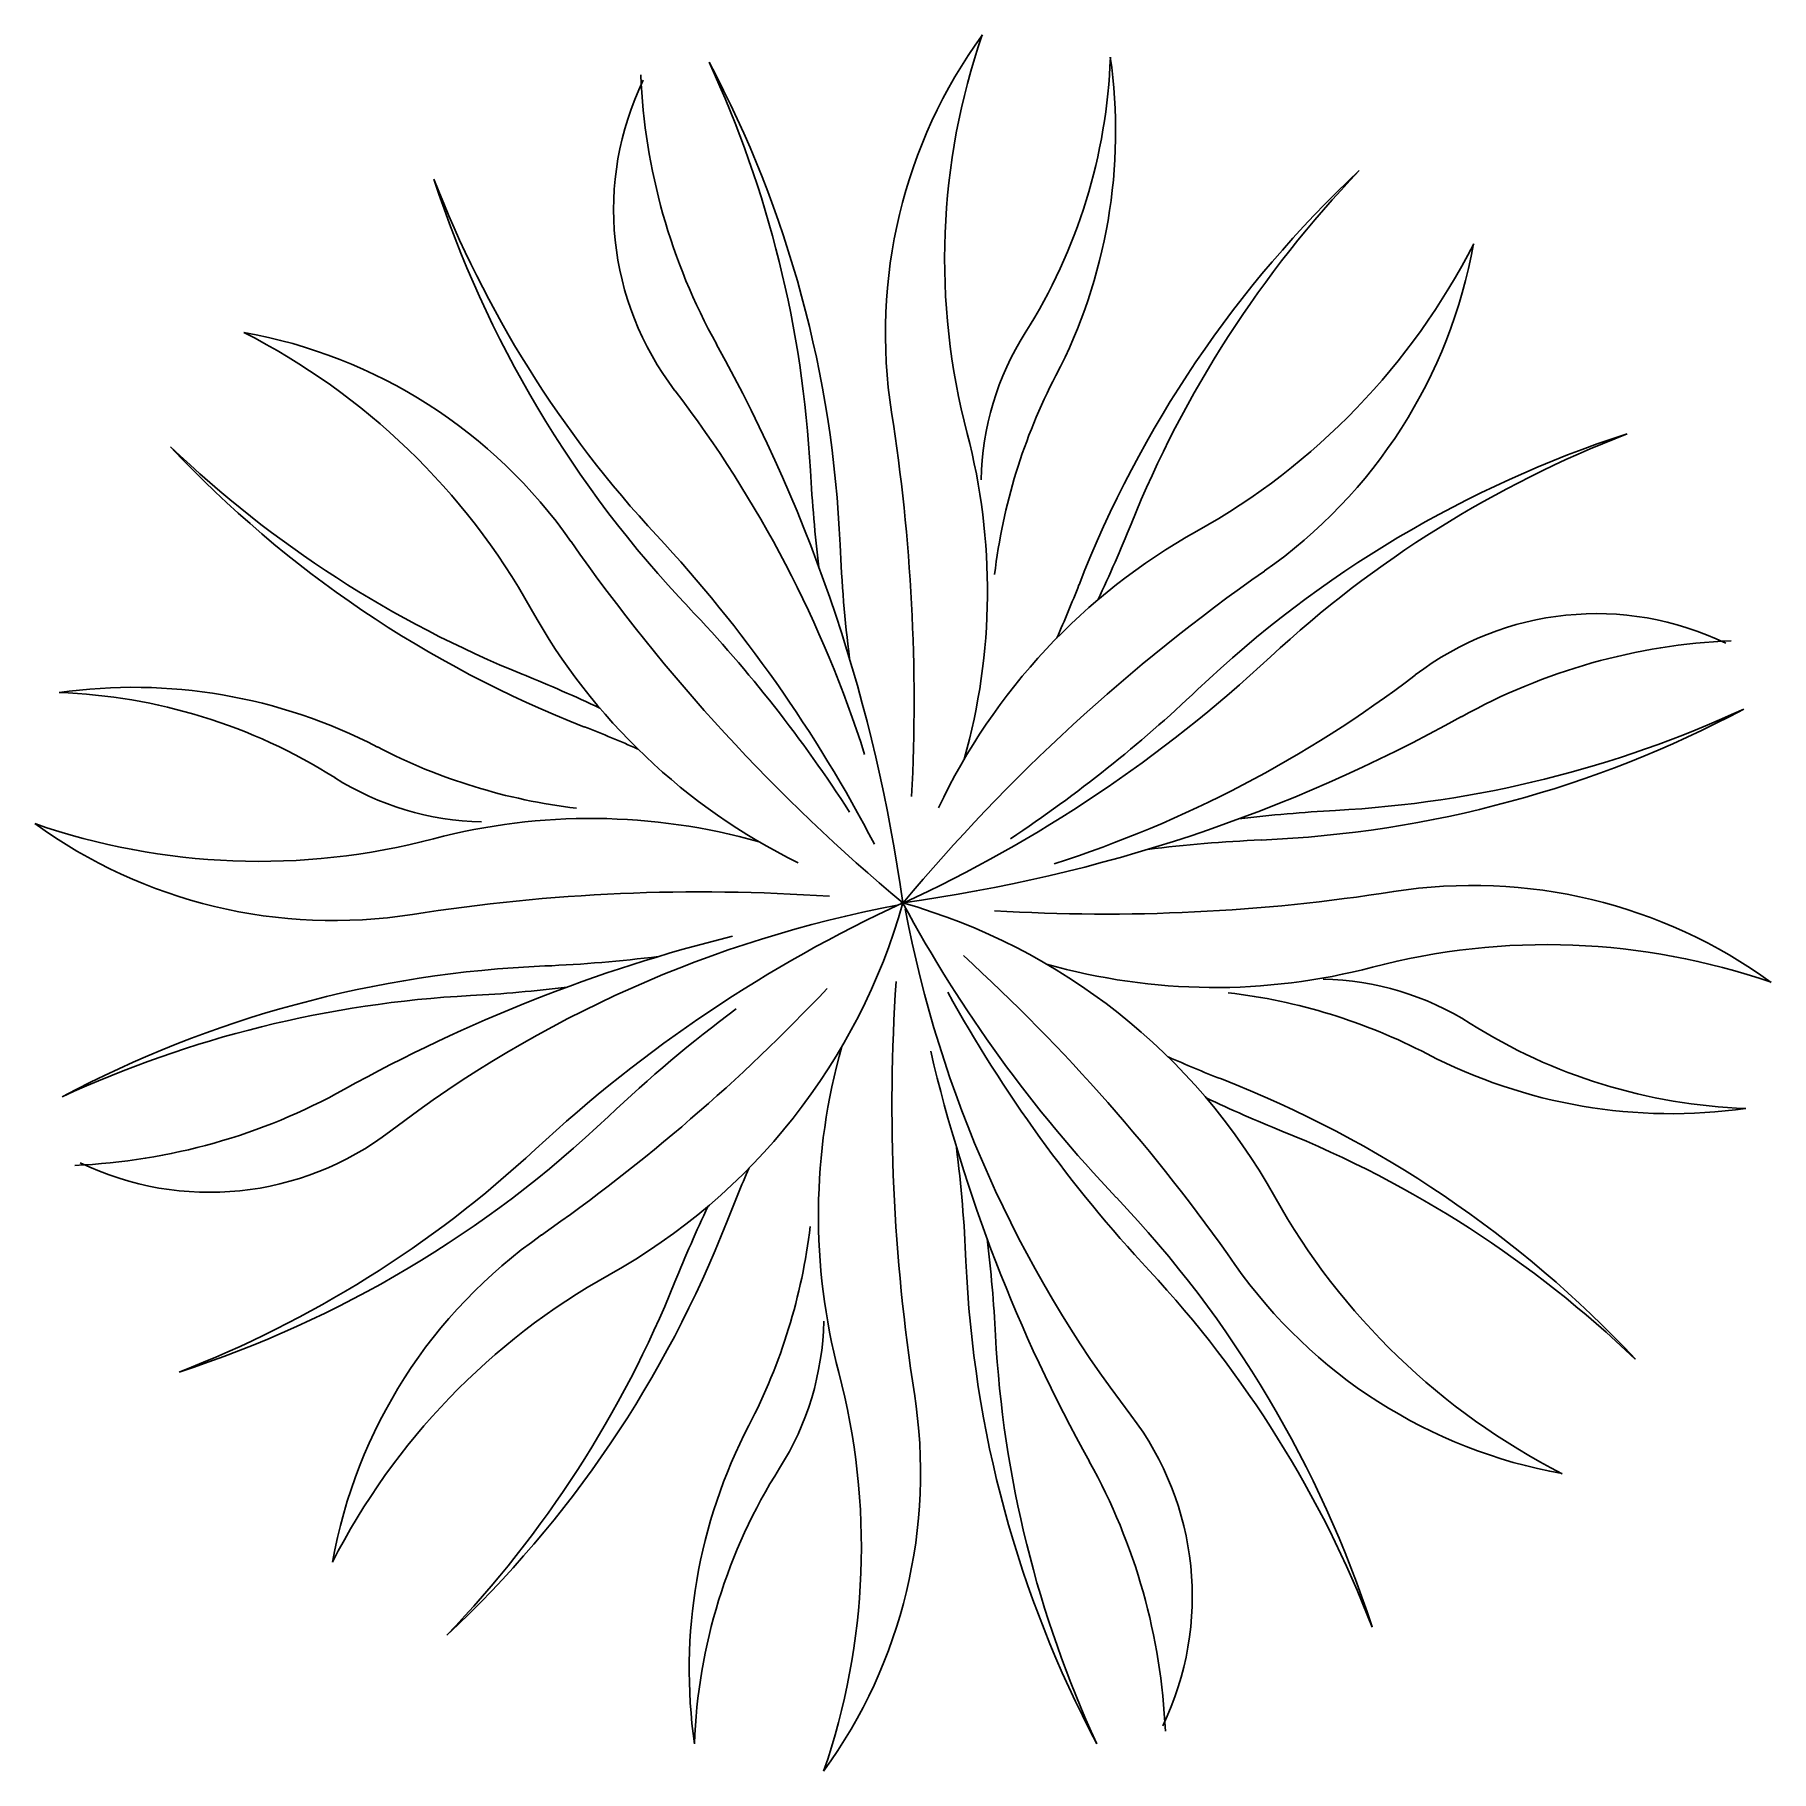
# Model space of a CAD drawing. Extents: x -30.36 to -28.37, y 1.68 to 3.67.
import ezdxf

# ---------------------------------------------------------------- set-up
doc = ezdxf.new("R2010")
doc.units = 0
doc.header["$LTSCALE"] = 24
doc.header["$MEASUREMENT"] = 0
doc.layers.get('0').update_dxf_attribs({"linetype": 'CONTINUOUS'})

msp = doc.modelspace()

# ---------------------------------------------------------------- linework, layer by layer
for centre, radius, start, end in [((-28.8044, 3.3271), 0.5831, 144.0295, 188.936), ((-28.5322, 3.4123), 0.7874, 160.9256, 194.7241), ((-30.7509, 3.1015), 1.2792, 3.0623, 24.7979), ((-30.7357, 3.0303), 1.2973, 2.4034, 27.9362), ((-29.7618, 3.6659), 0.6327, 327.6934, 357.9982), ((-29.7301, 3.5586), 0.6066, 332.5169, 8.0803), ((-29.3571, 3.4691), 0.3421, 154.3201, 217.4076), ((-28.9717, 3.6531), 0.6971, 182.4262, 209.0721), ((-27.9569, 2.5672), 1.2973, 133.1491, 158.682), ((-27.9195, 2.6297), 1.2792, 136.2875, 158.023), ((-28.6717, 3.9053), 1.2973, 198.0147, 223.5476), ((-28.7124, 3.9657), 1.2792, 201.1531, 222.8886), ((-29.4142, 3.7876), 0.7874, 299.1751, 332.9736), ((-29.2869, 3.5324), 0.5831, 304.9632, 349.8698), ((-30.226, 2.7542), 0.5831, 34.9632, 79.8698), ((-30.4812, 2.6268), 0.7874, 29.1751, 62.9736), ((-28.9497, 3.1524), 0.3282, 147.6934, 178.8074), ((-31.1776, 2.4267), 1.8267, 7.7753, 29.0721), ((-28.604, 2.9728), 0.6628, 152.5169, 173.2742), ((-30.7191, 2.4275), 1.3726, 17.6741, 37.4076), ((-31.4853, 2.9055), 2.1307, 357.0524, 8.936), ((-29.9801, 3.0318), 0.7097, 344.1978, 14.7241), ((-28.1357, 1.9782), 1.2973, 108.0147, 133.5476), ((-28.0753, 2.0188), 1.2792, 111.1531, 132.8886), ((-29.3233, 4.1216), 1.2792, 226.2875, 248.023), ((-29.2608, 4.0841), 1.2973, 223.1491, 248.682), ((-27.8615, 3.2561), 1.6143, 183.0623, 187.0194), ((-30.6027, 3.7125), 1.6143, 334.6492, 338.023), ((-28.0019, 4.3093), 2.1307, 214.9632, 230.1361), ((-30.8324, 1.9965), 1.6143, 27.4659, 42.8886), ((-28.6844, 2.4805), 0.7097, 119.1751, 154.7901), ((-27.8629, 3.1508), 1.578, 182.4034, 187.1576), ((-27.7317, 1.3083), 2.1307, 124.9632, 140.1361), ((-30.6355, 3.6125), 1.578, 336.2823, 338.682), ((-29.1741, 3.3566), 0.7097, 209.1751, 243.7866), ((-30.7558, 1.9244), 1.578, 32.747, 43.5476), ((-28.572, 2.6635), 0.3421, 64.3201, 127.4076), ((-28.388, 2.2781), 0.6971, 92.4262, 119.0721), ((-30.0445, 4.1388), 1.6143, 294.8174, 312.8886), ((-30.4061, 1.4383), 1.6143, 64.6492, 68.023), ((-29.6136, 4.0255), 1.3726, 287.8057, 307.4076), ((-30.25, 2.3145), 0.6066, 62.5169, 98.0803), ((-30.3573, 2.2828), 0.6327, 57.6934, 87.9982), ((-30.1167, 4.0622), 1.578, 303.5755, 313.5476), ((-29.0108, 4.0421), 1.2973, 272.4034, 297.9362), ((-28.9396, 4.0573), 1.2792, 273.0623, 294.7979), ((-30.3061, 1.4056), 1.578, 66.2823, 68.682), ((-29.6143, 4.484), 1.8267, 277.7753, 299.0721), ((-29.6642, 3.4407), 0.6628, 242.5169, 263.2742), ((-29.8438, 3.0949), 0.3282, 237.6934, 268.8074), ((-29.7254, 2.061), 0.7097, 74.1978, 104.7241), ((-28.785, 1.1679), 1.6143, 93.0623, 97.0194), ((-30.1059, 3.5089), 0.7874, 250.9256, 284.7241), ((-30.0206, 3.2367), 0.5831, 234.0295, 278.936), ((-28.8902, 1.1694), 1.578, 92.4034, 97.1576), ((-28.714, 2.1108), 0.5831, 54.0295, 98.936), ((-29.121, 1.322), 1.3726, 100.6153, 127.4076), ((-29.5991, 0.5558), 2.1307, 86.0304, 98.936), ((-28.6901, 1.2087), 1.6143, 114.8174, 132.8886), ((-30.0502, 2.867), 0.7097, 299.1751, 344.1978), ((-29.8444, 4.1781), 1.578, 287.4885, 287.586), ((-29.9496, 4.1795), 1.6143, 291.0635, 291.1335), ((-27.8629, 3.1508), 1.578, 197.4885, 197.586), ((-27.8615, 3.2561), 1.6143, 201.0635, 201.1335), ((-30.8717, 2.1966), 1.578, 17.4885, 17.586), ((-30.8731, 2.0914), 1.6143, 21.0635, 21.1335), ((-27.9789, 3.4231), 1.578, 208.3649, 223.5476), ((-29.5606, 1.9909), 0.7097, 29.1751, 74.1978), ((-28.8902, 1.1694), 1.578, 107.4885, 107.586), ((-28.785, 1.1679), 1.6143, 111.0635, 111.1335), ((-29.1355, 4.7917), 2.1307, 266.5838, 278.936), ((-28.0156, 2.92), 1.3726, 190.6153, 217.4076), ((-29.1203, 0.8635), 1.8267, 104.0262, 119.0721), ((-29.8444, 4.1781), 1.578, 272.4034, 277.1576), ((-30.7327, 1.0381), 2.1307, 34.9632, 47.6782), ((-28.6288, 1.8386), 0.7874, 70.9256, 104.7241), ((-29.7238, 1.3054), 1.2973, 92.4034, 117.9362), ((-29.0093, 3.2865), 0.7097, 254.1978, 284.7241), ((-29.9496, 4.1795), 1.6143, 273.0623, 277.0194), ((-31.0029, 4.0391), 2.1307, 304.9632, 316.6227), ((-27.2493, 2.4419), 2.1307, 176.1828, 188.936), ((-27.9023, 3.351), 1.6143, 208.8673, 222.8886), ((-29.0719, 1.9126), 0.6628, 62.5169, 83.2742), ((-28.8922, 2.2583), 0.3282, 57.6934, 88.8074), ((-29.7951, 1.2902), 1.2792, 93.0623, 114.7979), ((-28.6179, 1.2853), 1.578, 126.588, 133.5476), ((-28.3787, 3.0704), 0.6327, 237.6934, 267.9982), ((-28.7546, 2.3157), 0.7097, 164.1978, 194.7241), ((-27.557, 2.9207), 1.8267, 193.1979, 209.0721), ((-28.4285, 3.9419), 1.578, 246.2823, 248.682), ((-28.486, 3.0387), 0.6066, 242.5169, 278.0803), ((-29.4738, 1.2634), 1.2973, 43.1491, 68.682), ((-30.3467, 3.0693), 0.6971, 272.4262, 299.0721), ((-28.3285, 3.9091), 1.6143, 244.6492, 248.023), ((-30.1627, 2.684), 0.3421, 244.3201, 307.4076), ((-30.5989, 3.3693), 1.2973, 288.0147, 313.5476), ((-29.4114, 1.2259), 1.2792, 46.2875, 68.023), ((-30.6593, 3.3287), 1.2792, 291.1531, 312.8886), ((-30.8717, 2.1966), 1.578, 2.4034, 7.1576), ((-28.0991, 1.735), 1.578, 156.2823, 158.682), ((-30.0629, 1.4422), 1.2973, 18.0147, 43.5476), ((-28.2534, 2.7206), 0.7874, 209.1751, 242.9736), ((-28.1319, 1.635), 1.6143, 154.6492, 158.023), ((-29.4477, 1.8151), 0.5831, 124.9632, 169.8698), ((-30.7777, 2.7803), 1.2973, 313.1491, 338.682), ((-30.132, 2.3805), 0.6628, 332.5169, 353.2742), ((-30.8731, 2.0914), 1.6143, 3.0623, 7.0194), ((-27.9989, 2.3172), 1.2973, 182.4034, 207.9362), ((-30.0222, 1.3817), 1.2792, 21.1531, 42.8886), ((-28.5087, 2.5933), 0.5831, 214.9632, 259.8698), ((-29.3204, 1.5599), 0.7874, 119.1751, 152.9736), ((-30.8151, 2.7178), 1.2792, 316.2875, 338.023), ((-29.7863, 2.2008), 0.3282, 327.6934, 358.8074), ((-27.9838, 2.246), 1.2792, 183.0623, 204.7979), ((-30.2025, 1.9352), 0.7874, 340.9256, 14.7241), ((-29.9303, 2.0204), 0.5831, 324.0295, 8.936), ((-29.0059, 1.7946), 0.6066, 152.5169, 188.0803), ((-29.3776, 1.8784), 0.3421, 334.3201, 37.4076), ((-29.7629, 1.6944), 0.6971, 2.4262, 29.0721), ((-28.9742, 1.6873), 0.6327, 147.6934, 177.9982)]:
    msp.add_arc(centre, radius, start, end)

doc.saveas('drawing.dxf')
